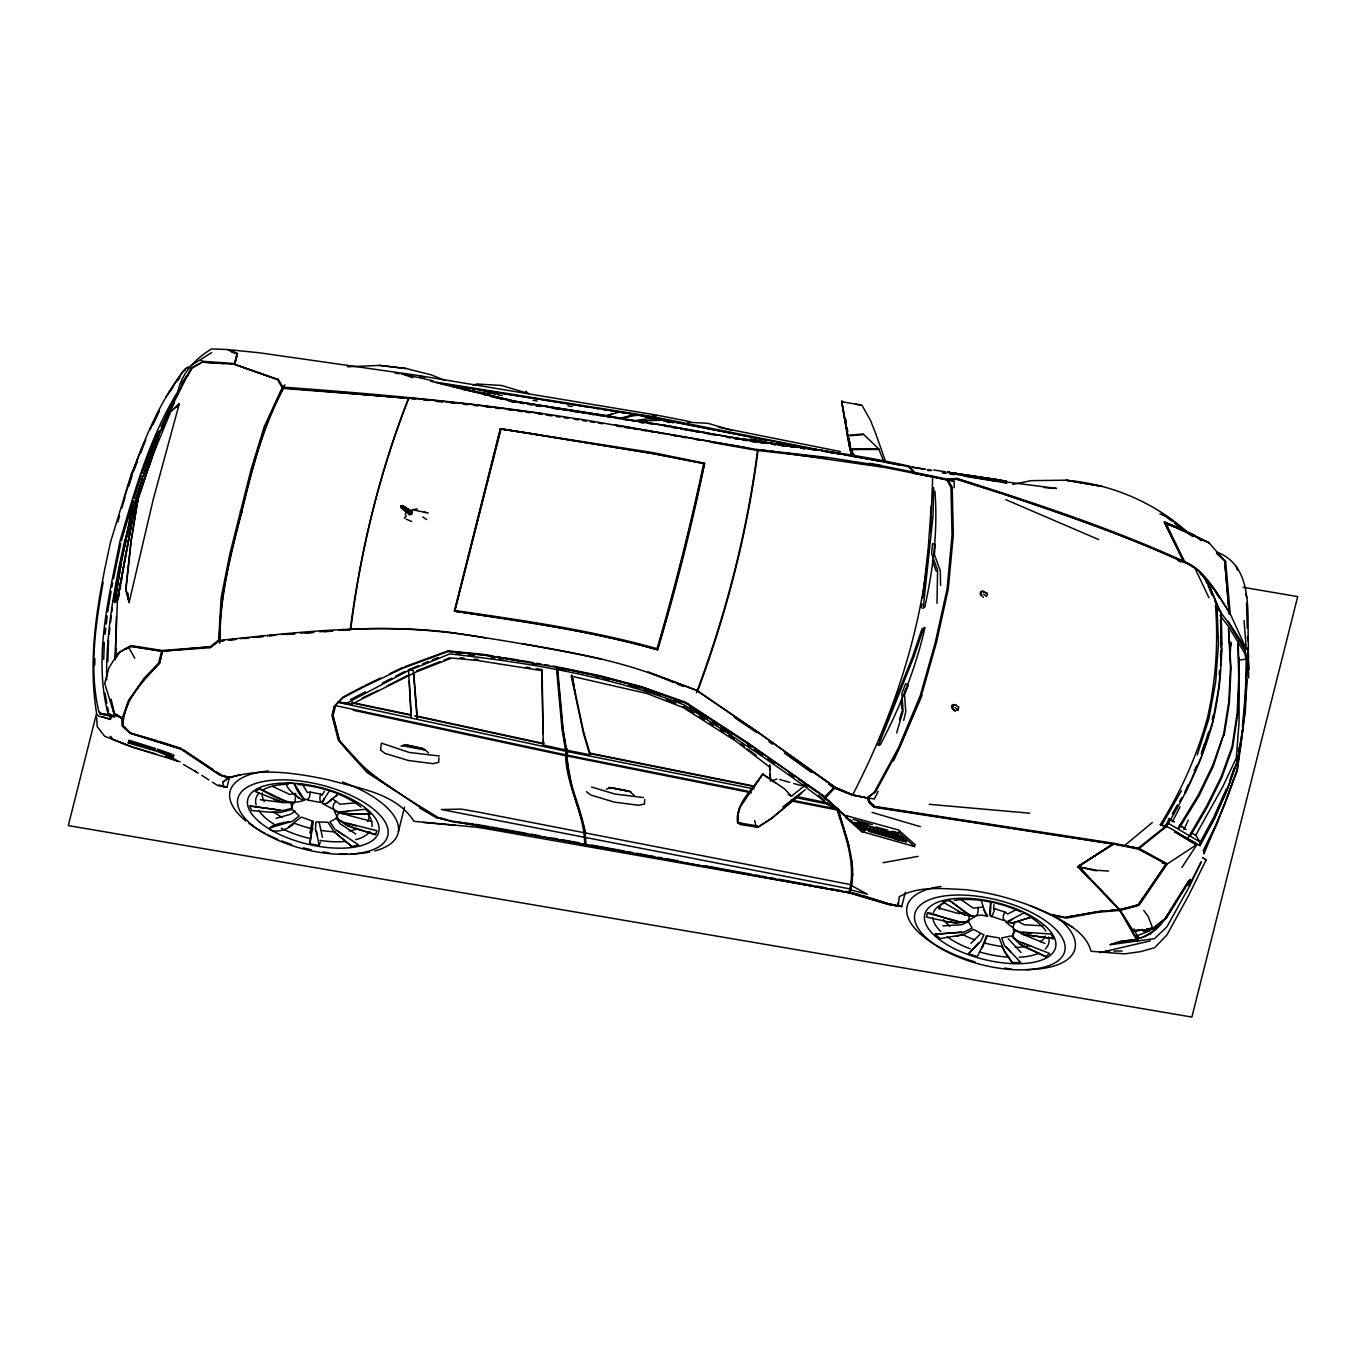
<?xml version="1.0" encoding="UTF-8"?>
<svg xmlns="http://www.w3.org/2000/svg" width="1366" height="1366" viewBox="0 0 1366 1366"><rect width="100%" height="100%" fill="white"/><g stroke="black" fill="none" stroke-linecap="round" stroke-linejoin="round"><path stroke-width="1.5" d="M905.368 892.1L901.731 906.512L891.4 904.702L853.016 893.33L494.851 830.255L477.776 827.335L413.966 821.308C395.781 792.809 358.865 788.541 328.865 779.901C296.524 773.139 261.487 767.402 229.334 777.937L220.199 774.949L181.371 748.927L130.794 733.2L122.803 725.534L122.872 718.328L128.353 702.38M1239.167 657.507L1239.064 722.221L1236.332 757.959L1222.86 786.594L1195.626 835.36C1214.203 861.041 1172.95 826.601 1164.191 825.867L1164.72 826.857M954.168 487.782L954.219 481.583L912.983 472.465M737.708 822.844L737.623 815.57L740.048 806.606M738.272 814.341L738.357 821.256M957.088 920.991L927.412 913.188C930.434 910.2 973.258 933.354 968.904 914.674M937.008 603.294L937.571 570.015L931.646 553.742L932.568 543.617L935.3 544.385L934.378 554.511L940.303 570.783L940.593 585.468M1245.536 691.913L1245.792 677.621M1227.863 621.462L1244.955 649.84L1247.056 658.873L1246.219 691.623L1243.094 726.131L1237.681 759.923L1227.146 789.497L1214.306 818.405L1199.297 845.281L1199.98 845.861L1214.476 818.661L1227.249 789.855L1237.75 760.367L1243.162 726.678M1246.287 692.272L1246.885 659.59M1220.76 646.152L1221.153 627.66M931.288 505.488L928.231 548.244L922.648 597.881M933.678 487.508L933.046 515.819L923.416 606.026L924.833 606.726C933.217 568.922 938.015 529.906 934.89 491.197M115.12 659.676L117.442 600.681L132.997 516.468L137.915 500.058M115.239 659.488L116.417 616.561M107.88 661.434L108.512 640.227M116.025 652.931L116.144 648.662M94.715 665.054L94.92 658.685M106.685 679.858C105.848 632.851 114.437 586.543 124.682 540.885L130.163 522.29M103.714 659.402L104.294 642.396M200.819 363.202L191.889 368.205L187.466 376.435L186.579 375.838L182.293 382.531L180.705 388.32M878.167 791.409L874.325 799.008L852.469 795.251L833.636 787.653L833.841 786.355L758.079 732.432L696.37 690.376L651.872 673.592M930.485 532.535L932.756 476.307M1245.075 702.824L1245.655 688.003M1146.825 929.119L1153.587 928.334L1165.983 918.362L1188.915 880.848L1188.693 884.246L1189.325 883.375L1190.247 879.465L1190.042 883.58L1187.891 884.468L1189.649 886.022L1166.871 926.899L1154.441 938.664L1110.199 944.691L1120.905 941.242L1137.4 939.364L1137.571 941.737L1137.639 938.749C1152.358 934.668 1163.525 923.314 1170.594 909.824M111.09 699.119L114.437 713.547L122.872 718.328L113.907 713.342L104.721 683.461L108.921 667.957L117.817 653.409L128.643 647.228L131.136 646.442L161.598 651.24L210.023 647.689L220.011 640.312C219.67 596.618 230.888 554.237 241.697 512.233C251.993 469.989 262.511 427.37 283.308 388.849L278.715 381.08M116.127 657.968L119.679 651.906L130.982 645.589L162.213 650.489L210.159 646.784L218.68 640.056L221.155 597.71L229.864 553.913L240.518 511.413L251.19 469.136L264.15 426.909L282.267 387.483L277.435 379.509L234.252 364.295L201.895 362.075L191.103 368.137L166.601 416.903M223.717 640.722L219.55 641.166C219.345 597.147 230.444 554.425 241.389 512.13C251.703 469.545 262.494 426.687 283.308 387.807L409.851 398.343M1219.172 675.077L1219.462 670.945M1220.453 656.5L1220.88 650.301M1220.265 669.477L1219.121 685.954L1212.564 722.324L1201.653 755.927M1220.538 665.362L1221.682 648.884M1012.957 918.737C1007.169 925.363 999.707 919.318 1005.052 912.129L994.875 908.749L993.628 909.346L993.919 904.702M320.447 842.207L318.841 845.52L309.911 843.778L313.343 821.393L301.271 817.073L288.704 826.771M833.841 786.355L833.994 787.738L825.081 797.966L846.988 817.056M1230.049 655.065L1231.022 642.327M380.516 750.088L381.421 743.104L409.117 752.427L439.323 756.03M1242.428 726.336L1245.741 689.967L1246.185 659.693L1244.716 653.153L1227.863 625.645L1220.077 615.451M933.695 469.972L945.596 471.816M1055.303 916.723C1027.352 902.619 996.873 893.432 965.779 889.659C943.616 888.839 919.438 885.339 899.238 896.745L898.265 905.299L901.731 906.512L888.566 904.429L849.959 892.903L852.726 874.001M901.987 711.157L899.426 719.762M1092.971 881.907L1078.269 866.556L1113.239 843.864L1137.912 848.371L1167.196 863.978L1197.094 844.359L1174.948 831.723L1196.274 843.3M1241.848 737.401L1239.747 751.863M1242.292 733.388L1243.18 725.363M1243.845 719.336L1244.511 713.308M279.757 810.072L249.841 805.974L282.813 810.567L292.102 808.296L291.948 805.155L294.1 802.986L282.728 802.405L255.271 791.529L259.847 788.711L284.982 800.903M849.959 892.903C857.916 864.951 846.1 836.931 838.348 810.209L792.297 801.176M109.212 634.148L109.912 628.07M110.629 621.991L111.329 615.929M111.79 611.866L112.268 607.819M130.794 733.2L157.278 740.731M990.248 915.032C993.099 875.965 985.484 937.042 994.875 908.749M105.08 634.183L105.797 628.104M106.275 624.04L107.214 615.946M107.692 611.883L111.124 591.29M929.512 540.782C922.101 629.897 893.432 716.091 852.469 795.251M324.425 791.29L321.949 795.354L320.89 794.158L310.304 792.109C308.904 809.543 296.456 792.041 294.612 784.067C273.541 776.554 298.932 801.535 304.703 799.947C288.909 806.657 274.242 796.754 259.694 788.916M1219.975 611.234L1206.656 580.43L1200.39 573.139M1030.92 905.931L1050.813 914.913L1064.336 917.491L1098.213 911.532L1119.727 909.739L1131.031 907.075L1138.612 904.429L1166.308 863.807L1138.339 904.907L1119.317 909.636L1110.985 910.302M921.384 607.819L921.896 603.84M585.058 840.278L585.724 844.581L848.867 892.63C856.619 864.866 845.588 836.795 837.29 810.397M983.469 944.026L977.39 956.542L968.511 953.741L978.876 942.506M757.686 449.329C746.997 532.535 725.79 614.324 696.387 692.852M758.13 449.738C747.526 532.245 726.61 613.385 697.548 691.298M408.997 397.865L408.502 398.138C379.441 472.499 360.402 550.413 350.242 629.572L350.738 629.316C360.778 550.139 379.714 472.175 408.997 397.865L473.643 404.626L542.046 413.642M138.034 500.041L133.117 516.399L117.305 600.323L114.915 602.543L120.908 564.824M824.893 796.72L825.081 797.966L835.377 787.516L852.435 794.858L867.068 798.137L875.504 792.007L899.818 747.287L921.572 695.14L936.53 642.259L948.311 588.866L953.314 534.755L952.222 487.235L948.192 480.064L885.151 467.531L783.555 452.914M1226.548 788.592L1213.64 817.483L1200.287 842.088L1167.828 823.049L1165.574 827.215L1139.193 848.44L1124.32 845.588M309.945 833.021L312.165 821.376M1224.141 735.386L1229.332 702.79L1230.988 669.084L1228.837 631.212M1237.716 755.637L1236.947 760.196M1238.381 751.437L1239.064 747.253M1237.75 764.397L1236.742 770.663L1227.351 797.3M1238.416 760.213L1239.082 756.047M295.124 801.774L295.637 793.441L289.712 794.431L272.534 786.44M118.774 596.976L119.423 593.083M120.071 589.173L120.72 585.28M121.403 581.199L122.069 577.118M122.752 573.037L123.435 568.956M1247.704 652.811L1248.49 648.047C1246.526 616.339 1255.115 566.668 1217.038 552.171M103.201 581.916C95.62 624.621 88.773 669.135 98.898 711.959L101.067 713.855L111.773 716.467L110.509 719.267L98.472 716.074L96.713 714.059C87.134 656.465 98.13 597.881 110.68 541.568L131.358 473.9L143.84 443.113M111.875 587.158L112.61 583.026M113.361 601.621L116.691 583.026M395.372 790.914L367.113 772.558L338.375 740.355L331.938 715.374L334.26 706.376L335.438 706.512L333.065 715.613L339.519 740.611L367.761 771.807L421.001 808.023L437.513 817.551L452.351 821.837L473.268 824.501L584.614 844.376C584.938 814.102 566.412 786.475 565.609 755.757L353.35 710.269M584.785 836.658L585.536 832.475L582.599 822.537M585.724 844.581C586.338 813.043 565.046 783.964 567.488 751.932M1212.291 719.626L1213.008 715.613M841.866 402.765L850.318 450.66L852.555 451.343M1245.707 693.791L1246.321 690.547M1246.526 681.497L1246.868 679.722L1245.399 710.644L1237.391 770.424L1216.85 824.074L1204.317 849.891M914.861 844.717L914.503 846.561L861.434 831.45L846.117 817.79L846.527 815.724L898.657 830.033L914.93 844.564M846.596 815.587L846.117 817.79M704.617 463.228C691.811 526.081 676.033 588.353 657.661 649.806C591.102 631.143 522.649 620.881 454.349 611.097L500.246 428.736L653.324 452.675L704.617 463.228C690.684 525.671 675.47 588.217 657.422 649.738C591.017 630.768 522.41 621.854 454.349 611.097L490.855 616.408M121.233 562.775L129.89 520.361L142.474 478.407M152.531 456.193L138.103 497.634L130.982 541.09L125.706 589.531L129.104 602.474L153.146 499.802L179.253 403.875L170.443 411.815M438.879 757.806L438.657 762.365L433.022 763.679L408.366 760.486L385.041 753.451L380.738 750.122M644.718 799.417L644.479 803.976L638.861 805.308L614.205 802.098L590.88 795.063L586.356 791.699M113.48 578.842L120.789 543.429M118.842 572.61L124.852 543.446M921.521 814.136L874.257 806.743L869.442 802.064L868.537 797.488L867.068 798.137M993.594 480.012L992.16 480.012M855.645 404.199L861.792 405.19L841.815 401.741L850.284 448.953L854.16 455.22M703.644 463.484L653.068 453.632L500.246 428.736L653.221 453.597L703.644 463.484C690.53 525.808 674.906 587.585 657.029 648.696L657.661 649.806M122.223 718.448L128.336 700.758L144.164 678.253L158.593 663.244L161.598 651.24M146.35 676.477L159.702 662.681L162.264 651.189L210.159 646.784M334.704 706.12L332.655 715.135L339.058 740.013C364.056 774.437 401.877 794.773 437.154 816.988L435.908 817.551L419.669 808.023M348.569 811.267C341.107 814.324 327.157 810.653 335.882 801.279L332.194 798.786M1137.4 939.364L1136.461 939.535L1119.317 909.636L1133.524 931.134L1152.989 928.846L1166.171 918.379L1190.247 879.465M927.412 913.188L926.49 917.03L946.98 921.606L956.559 923.092L968.528 921.691L972.097 928.112L963.815 932.158L935.027 934.224L961.118 932.158M536.684 434.337L500.554 429.112L454.724 611.2L500.912 429.453M164.364 753.093L173.277 756.696L172.987 757.823L156.953 751.317L128.302 742.967L128.985 740.218L155.451 748.5M649.123 417.672L649.362 416.732L440.928 383.726M172.987 757.823L173.721 754.852L173.448 755.961L128.711 741.345M398.377 831.809L404.524 807.152M126.253 540.116L118.637 570.339L120.874 567.044M96.32 714.281L68.3 825.593L1191.869 1017.072L1297.7 596.601L1243.094 587.295M128.302 742.967L128.592 741.84M229.59 776.878L227.012 787.158L223.631 787.123L222.76 782.172L229.3 777.339L240.365 774.659M401.143 506.137L400.836 507.401L408.4 513.718L409.902 514.726L411.883 513.787L412.361 511.84L402.441 505.522L401.143 506.137L407.341 510.662M345.974 702.653L351.882 704.088L352.377 702.073M405.224 514.76L406.129 511.174M590.317 752.734L589.805 754.749L565.473 749.934L543.292 745.068L543.805 743.053M565.883 748.414L565.831 754.869L747.526 791.068M566.429 748.739L566.497 754.698M566.975 748.636L566.958 755.108M770.441 781.147L769.775 764.772M903.677 720.411L905.778 711.771L904.531 694.799L908.253 684.964L905.624 683.649L901.884 693.484L903.08 711.003L896.659 732.91M958.044 709.91L958.795 706.939L954.031 704.566L952.068 705.402L951.59 707.349L954.851 710.866L958.044 709.91L955.022 707.588M980.976 595.422L980.617 591.99L982.581 591.136L987.345 593.527L986.593 596.498L983.571 594.159M738.733 812.548L739.655 808.962M311.602 829.999L309.911 843.778M412.361 511.84L402.441 505.522L401.16 506.154L400.836 507.401L409.902 514.726M897.206 833.704C899.135 836.743 908.219 841.319 906.221 842.054L868.81 831.331M320.89 794.158C318.107 799.178 321.847 807.887 324.118 798.7M177.614 393.989C180.363 374.147 195.065 358.899 211.508 348.928L226.91 349.491L236.591 353.384L237.291 354.426L234.474 364.295L230.273 364.005M234.474 364.295L277.742 379.475L234.474 364.295L236.762 353.828M234.884 363.663L237.599 353.452L227.951 349.576L259.625 352.821L417.518 375.394M322.154 801.944L329.582 790.692L338.512 793.902L326.833 803.481L322.837 803.806L333.099 809.167M903.472 838.041L861.314 827.096L858.633 824.142L900.553 835.855M968.853 920.36L974.863 916.654L965.352 915.152L942.66 901.867L949.233 900.433C954.697 902.158 979.712 930.092 978.056 907.536L982.632 907.195M1187.515 532.552L1195.028 535.762L1164.31 522L1182.717 529.342L1208.995 542.814L1224.67 560.794L1229.229 613.778L1226.019 576.503M121.335 540.902L133.287 500.537M125.399 540.953L128.985 528.83L125.382 540.97M117.766 522.017L119.559 515.955M121.95 507.879L124.938 497.787M135.558 504.122L137.351 498.061M140.322 492.067L159.856 432.185M143.447 482.13L159.515 432.646L157.005 437.154M1197.231 754.903L1208.944 718.533L1215.706 681.514L1218.455 643.83L1217.021 606.026L1215.484 605.565C1218.421 643.198 1215.842 681.071 1207.424 717.918L1207.322 718.345C1196.975 755.927 1180.805 791.58 1160.315 824.705L1164.754 826.72M124.46 497.412C139.059 452.214 155.553 406.334 185.298 368.7L188.337 367.164L187.108 367.574M128.711 486.125L131.853 476.41M133.885 498.505L141.415 475.197M1001.893 482.096L1006.008 482.727L1006.469 481.31L970.287 475.863M1201.277 753.793L1204.47 743.958M1201.585 753.588L1208.62 731.92M1006.008 482.727L1006.452 481.293L1004.505 480.815L947.543 472.158M143.123 476.512L150.755 453.905M148.894 466.899L157.858 440.364M922.033 628.736L912.437 657.08L879.055 740.696M981.727 948.465L986.508 935.761L999.229 937.947L1004.83 952.409L1012.223 962.569L1020.641 962.449L1006.4 947.201M1224.141 735.403L1223.697 734.549L1213.435 765.899L1199.109 795.763L1179.234 828.308M151.387 452.009C176.129 380.568 126.27 522.461 129.616 520.156L120.976 562.57L114.915 602.543M1226.156 800.169L1233.635 779.03M1229.998 779.747L1234.164 768.016M1031.45 933.012C1025.695 933.029 1007.271 932.278 1015.126 922.562M138.376 497.292L131.204 540.97L125.979 589.395L129.326 602.218M904.855 691.555L908.253 684.964M1225.473 802.098L1203.958 853.87L1203.497 850.147L1216.303 824.261L1226.566 799.212M142.047 473.251L154.7 440.296M133.868 470.587L137.607 460.905M140.596 453.153L145.821 439.579M152.326 456.329L170.716 411.678L179.253 403.875M879.209 743.48L914.161 656.056L923.758 627.711L924.97 627.455C915.801 668.315 899.921 707.468 880.472 744.47L878.748 745.495L877.484 744.521L879.209 743.48L880.472 744.47M987.14 936.222L982.478 947.219M921.93 695.567L893.484 761.016M222.76 782.172L229.3 777.339L223.204 775.461M109.297 719.523L110.544 716.467L107.726 712.659C93.52 655.68 109.041 596.771 120.106 540.56L120.208 540.151C135.49 488.277 150.448 434.815 179.595 388.815M159.702 432.493L166.72 416.715M161.325 430.7L167.335 417.142M1216.286 812.582L1218.831 806.811M1222.246 799.127L1223.953 795.285M1184.715 792.502L1188.181 784.716M1194.243 771.124L1196.838 765.284M1185.466 792.775L1201.021 757.891M740.116 807.152L762.757 773.941L784.511 788.831L791.307 796.207L803.857 786.372M1183.912 829.674L1188.283 820.112M155.604 438.384L159.224 430.7M161.017 426.858L174.575 398.052L178.263 392.981M150.072 429.727L159.156 410.603M153.112 424.211L159.498 410.773M791.085 799.998L838.28 809.304L827.711 803.276M168.24 415.281L174.507 402.321M1202.609 857.455L1206.076 860.034L1188.471 895.84L1166.854 935.027L1154.56 947.748L1140.473 951.658L1124.594 953.878L1090.99 951.282C1087.063 935.608 1072.071 926.319 1058.889 918.891M1172.335 821.786L1180.122 806.76M1030.698 946.297C1025.9 943.872 1008.637 939.723 1013.931 932.329L1013.35 929.426L1023.749 934.549L1053.34 938.613L1051.035 934.003L1022.673 932.175M1190.042 883.58L1201.38 861.622L1189.649 886.022L1187.174 884.246L1170.133 910.524M356.492 825.832C350.874 824.227 330.623 821.154 339.639 812.155M1200.253 843.488L1202.302 839.663M1204.095 836.299L1208.005 828.991M907.98 466.643L925.328 469.306L912.198 467.018M1174.367 526.952L1164.72 523.093L1182.495 529.564L1192.808 536.514M947.099 480.217L956.678 479.329L1002.166 493.724M1220.197 611.183L1217.021 606.026M1160.315 824.705L1161.903 825.03L1181.505 790.59M1164.891 826.72L1166.444 824.005M1167.23 822.639L1169.262 819.105M1172.301 813.795L1177.355 804.967M1166.649 824.04L1165.078 826.771L1137.912 848.371L1113.905 843.283L874.53 806.401L869.681 801.808L868.537 797.488M1167.435 822.656L1169.467 819.105M1179.626 801.364L1181.658 797.812M1161.903 825.03L1166.086 826.942C1186.183 794.244 1202.712 759.376 1212.837 722.255L1212.94 721.829C1221.238 685.339 1223.509 647.808 1220.572 610.551M1166.086 826.942L1168.442 822.844M1188.147 837.785L1206.622 806.06L1221.102 776.981L1232.012 746.929L1237.152 713.24L1238.706 678.56L1237.938 642.174M1190.247 836.18L1207.288 807.033L1221.699 777.852L1232.542 747.834L1237.647 714.469L1239.201 680.251L1238.279 645.076M1196.445 845.247L1174.811 832.031M1178.073 828.155L1198.409 794.824L1212.82 765.062L1223.612 734.464L1228.837 701.441L1230.51 667.24L1228.444 628.087M191.889 368.205L183.112 382.548L186.305 377.511M177.068 407.188L179.066 403.926M406.402 515.631L404.319 518.363M1172.13 907.587L1165.625 918.157L1154.355 927.155M1174.299 904.07L1188.403 881.19M565.831 754.869L335.063 705.505L338.358 701.851L345.871 703.627L406.505 671.594L449.807 653.904C529.154 662.749 609.048 675.897 683.854 704.754C730.742 734.823 777.322 765.472 821.734 799.144C825.969 804.403 832.594 806.128 838.28 809.304M1172.882 906.273L1186.627 885.014M1167.862 914.025C1160.998 925.755 1150.753 936.854 1136.683 938.801L1124.952 917.764M1012.599 934.89L1015.706 930.229M165.764 397.386L182.976 371.33L185.588 369.998M1181.846 867.564L1197.094 844.359M914.691 472.431L908.663 465.926L914.691 472.431L947.611 479.227L956.9 478.322C1033.516 502.722 1110.165 527.788 1183.451 561.119L1194.226 567.88M1144.076 896.472L1137.998 905.009M219.584 641.217L224.126 640.398M1190.247 534.021L1208.995 542.814L1165.71 522.819L1184.681 561.682C1206.451 571.005 1216.986 594.244 1229.554 612.668M283.223 388.422L408.502 398.138M761.477 776.008L748.585 794.141M169.384 392.384L172.867 387.432M177.546 380.841L179.868 377.545M129.036 700.382L144.916 677.963M218.799 640.791L219.294 640.398C295.654 632.509 372.781 623.169 449.465 632.253C500.434 639.851 551.318 648.235 601.672 659.215M1246.799 658.873L1239.747 660.102M282.557 387.5L285.016 384.751M861.314 827.096L901.458 837.478M614.615 424.706L757.14 449.534L827.557 457.439L885.714 466.523L913.683 472.226L912.932 473.199L913 471.219L907.844 465.857C841.046 450.763 772.661 445.162 705.402 432.663M1119.164 909.824L1077.894 866.471L1113.239 843.864L1138.305 849.089L1166.257 864.132M980.259 933.951L970.902 943.377M948.414 480.132L956.968 478.954C1033.942 503.559 1110.934 528.949 1184.578 562.468C1205.751 569.4 1211.744 592.127 1219.548 610.38M1004.147 494.355C1064.917 514.88 1125.789 535.438 1184.1 562.365L1184.681 561.682M968.511 953.741L980.703 941.43L983.93 934.907L973.599 929.426L963.611 934.532L940.201 938.596L935.027 934.224M1149.899 934.464L1150.753 933.507M338.358 701.851L343.139 696.95L362.417 686.842M1227.914 621.103L1246.27 648.987L1244.033 620.437M295.073 810.977L290.736 814.221L276.103 818.285M1136.102 936.103L1149.011 931.134L1151.658 928.504M334.26 706.376L342.917 697.838L363.954 686.825L402.492 668.35L448.168 651.462L484.691 655.151L520.805 661.042M828.547 784.186L833.636 787.653L834.455 787.021L852.469 794.773L868.366 798.29M1149.011 931.134L1151.623 928.624M338.256 793.953L326.594 803.55M1008.381 921.008L1023.954 912.966L1031.603 917.03L1012.035 923.109L1005.564 921.879L1013.162 927.907M922.801 608.502L924.833 606.726M690.325 421.701L657.575 415.281L651.531 417.108L655.082 416.323M1125.106 845.161L1152.341 822.52M949.233 900.433L970.048 915.203M797.812 796.549L771.551 818.61L757.908 827.352L739.911 824.466L737.52 822.434C735.318 802.679 753.383 789.053 762.757 773.941M210.023 647.689L219.004 640.517L219.909 643.403M805.206 789.77L782.803 806.913M801.722 793.117L771.124 818.593L757.498 827.318L756.764 825.696L757.908 827.352M867.273 797.761L874.257 792.28L898.555 747.561L920.308 695.414L935.266 642.532L947.065 589.156L952.051 535.028L950.958 487.508L947.167 480.422M648.03 671.901L696.558 690.172L758.352 732.398L834.455 787.021L824.449 797.215L798.973 779.457M851.069 450.319L851.36 454.263L851.001 453.392M1011.062 952.392L1004.42 945.477L1001.688 937.947L1011.233 935.881L1019.873 944.128L1027.71 948.465L1045.673 956.61L1049.737 953.536L1021.888 942.506M850.028 888.942L585.177 837.426M851.001 884.69L479.483 812.326L461.315 809.116L441.406 809.543L584.067 837.204M293.98 823.681C277.178 839.014 251.788 826.584 290.275 821.564M412.173 509.928L408.895 511.789M190.13 366.088L211.679 352.565M848.867 892.63L849.584 892.135L845.417 891.366M1246.27 648.987L1230.203 613.693L1229.144 613.641L1230.203 613.693L1225.661 561.221L1216.457 552.906M968.699 921.333L961.869 924.731L942.882 925.875M1113.58 844.188L1078.269 866.556M1077.467 867L1113.239 843.864L923.587 814.46M125.74 649.294L131.102 646.238L162.486 651.275L159.583 663.398C143.089 680.797 123.008 700.69 122.991 726.217M1016.97 909.261L1007.647 913.991L1005.052 912.129M350.601 699.529L365.405 691.845M382.275 683.102L391.701 678.219M395.474 676.272L404.917 671.389M387.244 685.834L407.478 675.504M817.739 449.995L638.229 415.196M351.882 704.088L416.391 671.884L451.719 658.036L478.032 660.563L541.858 670.655L543.292 745.068M362.092 698.146L378.109 690.445M1146.842 929.495L1143.103 931.288L1150.923 929.785L1149.165 929.085M364.176 685.937L380.687 678.014M389.873 673.626L402.714 667.462M294.612 784.067L303.508 798.325M1200.116 572.9L1206.041 579.662M825.166 796.907L747.731 743.463L685.476 702.892L641.576 687.269L599.281 676.17L556.884 667.257M408.758 669.613L418.559 665.584M422.47 663.978L428.343 661.554M432.271 659.949L438.145 657.524M416.664 670.808L440.211 661.554M444.138 660.017L450.029 657.712M407.631 745.238L422.726 748.483L424.177 749.797M606.453 789.189L610.602 787.55L629.726 791.46L634.268 795.405M613.061 788.062L628.258 790.931M1050.813 914.913L1063.209 916.842M121.079 718.396L122.855 718.55L115.256 715.511L101.494 713.684L99.428 712.062M400.972 746.143L405.121 744.59L424.126 748.944L428.548 753.008M1120.598 910.268L1139.039 905.351L1167.196 863.978L1139.193 848.44M607.511 415.998L612.651 414.103M404.695 666.745L448.185 650.848L484.725 654.553M202.612 362.195L223.939 363.561M1031.364 917.047L1012.274 923.057M473.148 385.246L476.751 384L501.493 385.468L525.176 392.537M187.347 368.325L188.525 367.915M771.705 780.754L776.913 779.013M269.683 827.898L292.683 821.171L299.188 815.878L292.222 809.492L280.576 812.428L271.475 812.326L251.634 810.533L249.858 806.23M1110.199 944.691L1120.018 941.737L1136.461 939.535M947.611 479.227L956.678 479.329M964.977 913.051L958.761 913.598L938.459 907.963M1150.411 940.85L1099.715 952.648M963.781 934.481L956.405 936.325M621.188 418.03L630.409 415.623L641.013 414.837L647.45 417.296M622.298 418.218L631.536 415.81L642.14 415.042L648.577 417.501M623.528 418.116L630.904 416.186M99.855 714.162L109.861 714.93L111.773 716.467M479.654 393.374L486.552 391.786L498.163 393.767M1012.855 484.384L1031.074 480.661L1065.924 480.183L1102.106 486.398L1066.146 480.251C1112.112 484.11 1155.277 502.808 1189.359 533.884M484.623 394.125L492.119 392.64M484.401 395.013L488.157 394.262M333.782 831.416L351.694 846.459L358.677 844.991L337.368 830.733M1065.992 917.235L1102.669 910.985M883.068 862.697L918.157 856.362M1137.332 935.915L1138.954 937.639L1138.032 937.81L1134.053 928.982L1134.617 930.536L1143.052 929.563L1133.524 931.134M417.381 508.955L412.566 509.723L426.175 512.609M833.994 787.738L835.377 787.516M310.304 792.109L307.384 792.519L302.228 783.999M643.745 421.343L647.638 420.796L643.454 421.377M635.583 420.523L648.15 418.781L662.476 419.072L673.387 422.692L663.722 420.779M639.493 421.035L662.203 420.165L669.477 422.572M842.976 402.526L841.61 401.297L847.415 435.993L863.773 434.576L878.731 448.851L884.178 462.511M447.826 651.36L484.503 655.031L556.986 667.376L599.281 676.17L641.73 687.218L685.8 702.927L748.158 743.599M357.38 802.645L340.049 804.232L335.882 801.279M850.745 451.617L852.538 451.07M978.056 907.536L973.19 908.117L960.964 899.545M1147.252 929.068L1153.587 928.334M565.678 670.279L556.474 668.401L561.989 728.795L565.473 749.934M228.242 639.954L236.472 639.083M240.587 638.639L248.817 637.768M252.932 637.324L263.228 636.249M267.343 635.805L275.573 634.934M229.966 640.056L236.233 639.408M244.565 638.52L248.749 638.076M257.081 637.188L263.331 636.522M269.597 635.856L275.847 635.207M1133.046 930.707L1134.617 930.536M347.425 366.771L379.85 365.422M847.757 435.31L863.466 433.961M1119.113 910.473L1098.964 912.129L1066.402 918.106L1051.718 914.554M424.023 512.165L428.326 512.984M339.383 811.95L365.49 809.27L370.357 813.914L343.464 814.221L334.141 810.772L337.129 816.834M281.874 634.473L294.646 633.568M300.793 633.107L313.719 632.185M319.712 631.758L332.792 630.819M338.631 630.392L351.25 629.487M286.365 634.456L294.783 633.841M305.301 633.09L313.719 632.492M324.237 631.741L332.655 631.143M343.173 630.375L349.491 629.931M928.06 470.587L931.612 470.348M976.639 915.783C986.03 912.864 991.87 921.828 983.879 910.183M833.789 787.653L852.469 794.773M370.203 813.931L343.6 814.17M350.738 629.316C395.833 627.148 441.133 630.067 485.579 637.939M1105.538 951.146L1109.704 951.112M1113.871 951.06L1122.186 950.992M850.745 449.602L879.106 449.448M850.284 448.953L878.731 448.851M280.662 812.377L271.561 812.309M283.957 802.645L260.36 799.673M401.16 506.154L403.414 506.171L401.809 508.05L401.16 506.154L411.883 513.787M117.305 600.323L114.864 602.269M1042.856 925.824L1024.193 924.748L1018.387 921.657M687.644 422.162L708.254 423.392L731.937 430.461M1044.222 487.611L1056.481 488.43L1007.562 482.147M234.03 363.493L202.919 361.307L200.922 360.061M643.318 797.522L614.956 794.056L591.632 787.021M1108.594 871.098L1096.744 870.262L1079.123 866.812L1119.727 909.739M947.219 472.312L970.748 476.034M929.187 804.318L1029.708 813.197M423.545 822.503L455.202 825.252M336.753 391.888L409.373 398.565M460.086 657.729L464.133 658.122M474.258 659.095L478.305 659.488M1247.739 647.962L1248.626 669.699L1248.148 649.345L1248.558 657.2M456.09 653.341L460.222 653.768M468.47 654.621L474.668 655.253M411.439 398.787L415.554 399.214M423.801 400.084L427.917 400.511M436.164 401.382L442.43 402.048M450.814 402.936L454.998 403.38M463.364 404.268L467.548 404.712M726.422 437.274L730.588 437.718L726.422 437M734.771 438.179L757.72 440.655L786.406 446.119M827.062 458.344L756.781 450.387L710.132 442.123M1053.237 938.63L1023.834 934.498M406.129 368.53L379.611 365.388L406.214 368.547L431.041 374.796L444.787 380.363M395.201 373.208L399.248 373.703M760.213 449.995L766.446 450.746M772.661 451.497L778.893 452.248M783.042 452.761L791.341 453.751M795.49 454.263L801.722 455.015M805.872 455.527L824.705 457.815M869.032 463.245L881.309 465.362M454.793 821.649L473.609 823.988M760.777 450.063L766.992 450.848M771.124 451.361L779.423 452.402M473.831 405.378L477.844 405.873M485.869 406.897L489.865 407.392M495.892 408.161L499.905 408.673M424.98 750.036L402.816 745.819M630.819 791.648L608.655 787.448M751.42 440.911L767.914 443.13M772.029 443.694L819.446 450.08M751.454 441.389L755.586 441.952M759.701 442.499L765.899 443.335M772.097 444.172L776.23 444.735M780.362 445.282L786.56 446.119M790.692 446.682L794.824 447.245M801.022 448.082L805.137 448.629M811.336 449.465L815.468 450.029M750.361 440.569L819.754 450.114M507.93 409.715L511.943 410.261M517.97 411.098L521.983 411.644M525.995 412.208L530.008 412.754M538.033 413.864L542.063 414.427M750.054 441.116L756.405 442.003M760.623 442.584L764.84 443.182M771.192 444.052L775.41 444.65M779.627 445.231L785.979 446.119M790.197 446.699L794.414 447.28M800.766 448.168L804.984 448.748M913.683 472.226L912.932 473.199L932.466 476.922M452.129 386.407L516.297 401.467L542.2 405.668L606.077 415.554L620.796 411.729L624.638 413.42M455.322 610.568C523.041 620.437 591.051 630.05 657.029 648.696M995.643 480.661L999.331 481.191M307.606 800.032L320.293 802.491M1112.248 843.983L874.086 807.306L868.844 802.149L867.393 797.932M547.168 407L662.442 425.236L749.336 440.552M552.974 408.332L559.018 409.237M563.048 409.851L567.078 410.449M571.108 411.064L577.152 411.969M955.227 473.387L959.308 474.002M964.157 474.583L997.914 479.773L986.593 478.271M578.313 419.072C480.559 403.124 381.78 394.296 283.035 387.159L277.725 378.689M546.076 415.025L552.12 415.93M556.15 416.528L560.18 417.125M564.192 417.74L568.222 418.337M574.266 419.242L578.296 419.84M946.98 921.606L956.593 923.04M441.85 383.846L445.64 384.409M958.727 474.07L1006.452 481.293M981.044 478.322L985.074 478.937M526.183 667.154L530.162 667.752M536.155 668.674L542.131 669.579L542.951 733.679M435.942 382.139L651.036 416.357L656.431 415.076L418.645 375.565L424.536 377.545M447.997 384.922L460.274 386.817M464.355 387.449L468.453 388.064M472.551 388.695L530.008 397.728M463.091 389.481L475.419 391.376M479.534 392.008L483.649 392.64M469.084 390.881L473.199 391.513M972.848 476.358L993.68 479.586M972.746 476.785L976.912 477.434M981.078 478.083L985.262 478.715M962.791 475.453L966.735 476.068M997.778 481.464L966.206 476.546M956.354 704.924L954.031 704.566L951.59 707.349L954.851 710.866M964.652 474.839L948.141 472.26L957.395 474.19M942.181 472.807L946.143 473.421M950.121 474.036L954.083 474.668M498.044 394.876L502.159 395.525M533.03 400.392L537.145 401.023M568 405.89L572.115 406.539M1162.176 863.107L1166.188 863.961M534.123 398.377L538.238 399.026M542.336 399.675L589.975 407.324M954.629 473.917L958.642 474.548M964.652 475.505L968.648 476.136M619.635 417.945L510.935 400.648M589.258 413.847L593.288 414.496M597.318 415.144L601.364 415.793M607.426 416.784L611.456 417.433M615.503 418.081L619.532 418.73M578.279 418.833L747.748 448.014M582.326 420.506L586.356 421.155M590.385 421.804L594.432 422.453M598.462 423.101L602.491 423.75M737.503 822.673L755.961 825.662L754.681 820.556M594.159 408.007L598.359 408.69M602.56 409.373L606.76 410.056M610.961 410.739L623.545 412.805M629.828 413.83L634.029 414.513M623.613 419.396L627.694 420.062M631.758 420.728L635.839 421.394M639.92 422.043L644.001 422.709M648.065 423.375L652.145 424.041M535.95 405.787L539.929 406.436M616.698 426.055L620.898 426.738M625.099 427.421L629.299 428.104M633.5 428.787L637.7 429.47M641.9 430.153L646.101 430.836M650.301 431.519L654.502 432.202M486.723 654.877L492.75 655.868M496.763 656.517L500.793 657.183M504.805 657.831L518.858 660.12M490.975 657.302L494.97 657.951M498.966 658.6L502.961 659.249M430.734 381.251L511.208 401.023M581.933 412.72L585.912 413.386M589.89 414.035L593.869 414.683M639.254 422.265L643.215 422.914M511.635 401.109L665.259 425.389L699.87 432.202M511.311 401.536L515.494 402.236M519.678 402.919L523.878 403.619M528.061 404.302L532.262 405.002M536.445 405.702L540.629 406.385M990.282 901.97L981.164 900.262L985.706 914.247M475.556 824.313L489.148 826.635M888.634 903.66L892.493 904.309M734.071 438.384L738.067 439.067M742.062 439.75L746.058 440.433M861.434 831.45L864.832 832.355M821.512 450.37L908.322 466.557M821.666 450.865L831.996 452.658M836.146 453.375L840.278 454.093M844.41 454.81L848.542 455.527M852.674 456.261L871.286 459.488M875.418 460.205L879.55 460.923M957.156 474.429L1006.862 483.086M711.84 434.439L716.006 435.173M734.771 438.469L738.938 439.186M743.104 439.92L747.27 440.655M521.71 643.591C573.157 652.606 625.457 661.366 673.575 682.505M520.873 660.461L532.945 662.561M536.975 663.261L541.004 663.978M545.017 664.679L549.047 665.379M553.076 666.079L557.089 666.779M532.672 664.235L536.582 664.918M662.476 424.911L705.812 432.578M664.405 426.055L668.52 426.79M672.635 427.524L676.751 428.241M680.866 428.975L691.162 430.785M695.277 431.519L699.392 432.254M891.4 904.702L901.731 906.512M553.025 838.126L557.072 838.861M561.102 839.578L579.286 842.822M658.702 432.885L662.817 433.62M673.114 435.481L677.246 436.215M681.361 436.949L685.476 437.701M695.772 439.545L699.904 440.279M347.152 823.186L376.982 830.716L375.513 834.66L355.433 828.684L346.418 825.235L336.634 818.132L329.974 821.871L334.841 829.213L344.198 835.582M821.82 450.49L856.806 456.825M860.922 457.576L877.399 460.564M491.077 826.959L526.405 833.345M530.571 834.097L538.887 835.599M591.58 845.042L624.399 851.035M628.36 851.752L632.321 852.486M636.283 853.204L648.184 855.372M650.182 855.731L654.212 856.465M658.224 857.199L662.237 857.933M666.266 858.668L678.475 860.887M705.59 865.839L751.488 874.223M755.671 874.974L759.837 875.743M761.921 876.118L766.104 876.887M770.27 877.655L774.454 878.406M778.62 879.175L812.019 885.27M816.185 886.039L826.635 887.934M830.801 888.703L841.234 890.598M491.897 393.528L495.926 394.279M218.68 640.056L220.011 640.312M927.343 469.699L931.39 470.467M1108.219 842.873L1111.787 843.573M513.428 401.126L447.536 384.7M718.84 427.285L840.397 451.565M652.163 416.562L840.927 454.212M656.124 418.269L650.472 416.937M666.591 420.335L766.633 440.176M703.934 433.005L712.079 434.61M589.736 753.127L754.783 786.235M821.854 450.814L832.167 452.846M751.215 439.169L765.643 442.038M750.549 439.476L765.541 442.482M776.93 442.243L793.407 445.555M797.522 446.375L816.048 450.097M750.395 439.34L756.627 440.586M1096.761 870.893L1078.218 866.983M883.614 461.759L899.87 465.072M751.402 792.809L566.275 755.808L572.234 789.36L582.036 820.676M559.121 667.206L599.435 675.589L641.798 686.722L685.749 702.363L748.124 743.036L804.54 782.701M595.217 676.409L599.111 677.229M754.271 786.594L590.078 753.656L583.675 732.142L571.517 675.06M796.293 796.429L827.352 802.849M754.066 788.933L565.183 751.129L338.034 702.363M795.268 797.471L826.157 803.857L836.726 809.338M352.121 702.517L411.081 714.811M352.155 702.995L410.978 715.255M415.213 715.682L543.395 743.463M415.093 716.125L543.566 743.975L543.327 739.86M433.364 380.875L401.502 373.755L412.874 377.733M338.461 701.919L345.871 703.627M508.015 400.665L514.026 402.082M371.654 821.41L346.503 814.802M490.496 396.396L502.773 399.435M851.462 892.596L860.802 894.952M109.092 715.63L114.795 717.099M603.106 678.27L609.099 679.841M629.077 685.083L641.064 688.225M850.369 889.761L867.376 894.218L851.325 885.51M1164.225 825.491L1166.223 826.02M860.631 826.874L903.336 838.536L902.414 837.426M875.777 827.847L859.743 823.476L867.734 830.391M218.867 784.938L227.012 787.158L217.826 785.587L212.481 782.206M852.999 819.327L872.259 824.671M875.299 827.642L897.701 834.097M435.908 817.551C485.169 828.581 535.711 834.541 585.297 844.7L849.481 892.886L888.566 904.429L898.111 905.948L897.786 903.114M892.63 831.399L898.469 833.038M862.168 823.083L868.093 824.74M876.016 826.959L887.644 830.204M891.52 831.279L897.906 833.226M991.34 916.313L1003.532 920.36M441.047 818.097L446.87 819.737M779.559 779.44L789.685 782.342M793.731 783.486L801.825 785.809M894.696 838.929L900.74 840.671M865.19 830.494L861.844 829.367M906.461 841.183L869.066 830.374L860.187 822.537M906.512 841.558L867.461 830.272M130.641 742.438L136.771 744.231M872.089 812.394L920.377 826.686M1159.854 513.872L1166.444 516.058M1162.893 515.272L1167.418 516.775L1186.883 531.955M156.492 754.22L131.956 746.878L112.866 739.382L110.236 736.342L112.866 739.467L131.87 746.946L180.158 761.869M375.496 834.643L346.418 825.166M228.959 778.125L219.824 775.137L181.012 749.217L130.402 733.474L122.137 726.097L121.796 718.96M912.59 845.964L914.503 846.561L898.299 831.894M101.647 716.501L108.734 718.721M862.68 895.43L888.002 903.507M159.31 741.345L181.456 748.483M282.677 802.32L273.798 799.4M157.483 749.131L171.928 754.22M643.027 688.925L660.649 695.192M674.36 700.075L680.251 702.175M1044.99 943.394L1021.819 933.951M166.174 756.081L175.873 759.769M641.491 415.401L646.323 417.245M666.198 699.751L675.692 703.422M126.116 744.538L104.67 736.274L97.208 726.627L96.679 717.372M987.345 593.527L982.581 591.136L980.686 592.349L980.139 593.92L983.4 597.437M231.281 351.813L235.157 353.35M1150.138 928.129L1151.606 928.709M677.502 684.11L683.393 686.5M166.276 756.457L178.041 761.323M981.727 592.451L980.617 591.99L981.608 595.013M953.178 705.863L952.068 705.402L953.058 708.442M1005.871 499.7L1098.588 539.536M1178.124 528.54L1183.759 530.947M406.163 519.148L411.695 521.505M221.172 774.829L216.801 772.097M1164.839 522.888L1170.525 525.466M1045.673 956.61L1019.804 944.026M1165.864 522.615L1180.856 529.632M826.447 803.481L827.403 803.925M1177.492 560.265L1180.805 561.921M788.233 794.414L791.819 796.224M957.822 911.344L965.096 915.015M1165.949 516.707L1171.567 520.89M740.065 822.656L741.584 823.459M1052.059 915.527L1073.232 927.565M1168.391 818.49L1174.333 821.888L1172.95 821.103M183.471 764.482L196.175 771.841M1195.626 835.36L1191.186 832.577M1186.132 829.367L1179.404 825.098L1184.595 828.394M194.672 770.885L198.241 773.139M201.809 775.41L208.93 779.935M683.29 706.359L693.843 713.086M699.119 716.45L704.395 719.814M709.671 723.177L713.189 725.431M720.224 729.922L723.741 732.159M729.017 735.523L734.293 738.886M738.425 719.865L758.079 732.432M355.809 834.063L340.271 823.852L336.087 817.585M734.174 717.252L756.952 732.739M689.454 707.007L707.076 718.465M712.369 721.914L717.662 725.346M721.18 727.634L731.766 734.515M426.67 519.575L422.794 516.98M874.257 806.743L869.339 801.91L868.161 797.966M183.215 749.661L213.267 769.724M762.45 774.18L775.615 782.991M1012.223 962.569L1002.063 947.201M240.57 511.208L241.748 512.011M240.45 511.635L241.645 512.455M811.609 772.575L784.34 753.042M809.184 769.348L834.455 786.97M747.543 744.863L750.907 747.202M754.271 749.558L762.672 755.415M767.726 758.933L774.437 763.611M789.155 773.873L793.936 777.203M1202.746 857.694L1206.076 860.034M807.938 785.074L818.097 792.212M821.478 794.585L837.204 808.723M768.938 741.618L772.353 744.146M803.771 784.374L807.084 786.85M818.712 795.49L824.688 800.408M741.072 743.872L744.419 746.434M747.765 748.995L756.149 755.415M769.28 766.787L735.779 741.089L683.017 707.451L646.921 693.501L571.244 676.136L583.402 733.235L589.805 754.749M1174.811 523.417L1186.149 532.279M351.694 846.459L334.055 831.706L327.942 822.264L316.024 821.922L315.375 829.111L317.424 835.958M525.637 391.257L528.71 393.681M1198.067 538.221L1201.107 540.68M839.441 810.499L825.047 797.727L838.195 810.533L862.066 830.169L849.994 819.685M1216.543 553.264L1224.67 560.794M108.887 713.342L111.09 715.221M841.968 400.989L843.351 402.202M859.231 827.045L854.331 822.691M857.728 821.649L864.678 827.813M122.803 725.534L125.484 727.924M294.595 794.022L299.034 798.188M1021.051 952.512L1008.21 938.715M1104.787 894.252L1077.996 866.761M155.895 439.254L159.515 432.544L132.741 516.041L117.186 600.733M1105.999 895.191L1115.322 905.299M1206.656 580.43L1215.586 590.863L1230.117 613.744M1209.456 584.511L1213.401 589.139M1215.484 605.565L1219.223 610.312M282.267 387.483L283.308 388.849M1220.162 611.848L1227.983 622.059L1244.955 649.84M1143.701 910.319L1148.106 916.364L1152.989 928.846M1119.317 909.636L1123.945 916.159M851.65 454.041L848.73 438.708M1214.716 590.675L1219.189 597.779M1228.837 640.808L1231.381 644.94M850.267 449.636L853.648 455.202M862.27 405.77L870.501 420.421L876.101 434.627M128.643 647.228L134.739 658.258M1164.583 522.785L1184.1 562.365M316.366 830.921L319.132 845.434M1183.451 561.119L1164.31 522M1194.874 568.017L1208.927 597.727M1205.495 579.901L1206.998 583.299M1208.073 585.724L1212.342 595.456M1214.903 601.296L1219.104 610.824M1245.45 594.073L1246.902 597.625M885.595 461.588L876.34 435.327M932.466 560.863L936.205 571.244M838.195 810.533L848.952 845.998M1236.247 566.207L1237.272 570.083M1203.497 850.147L1203.907 853.289L1203.719 851.086M847.415 435.993L849.857 448.851M322.444 837.375L319.32 822.776M112.132 705.146L113.907 713.342M104.892 692.972L106.889 703.166M107.692 707.229L108.495 711.31M571.961 675.897L573.874 685.8M574.642 689.745L575.41 693.706L574.727 689.847M572.115 676.085L573.976 685.92M127.465 592.724L129.104 602.474L127.448 592.571M566.6 750.173L563.099 729.034L557.584 668.606M566.139 749.746L562.655 728.641L557.123 668.315M849.584 441.03L850.472 446.614M845.691 419.499L846.322 423.545M847.603 431.605L846.971 427.575L847.552 431.28M848.559 437.632L850.745 451.292M845.793 420.147L846.374 423.853M291.163 802.388L291.624 807.989M770.117 773.976L770.714 780.054M417.313 717.782L413.642 671.799M417.091 718.653L413.266 670.569L408.502 669.596L411.081 717.338M1224.721 561.699L1225.661 572.354M901.201 700.536L901.816 709.022M851.889 861.143L852.486 870.33M411.303 716.467L409.305 681.293M769.553 765.694L769.792 769.861M1220.555 619.857L1221.528 644.735M1220.538 635.736L1221.016 648.235M1246.492 603.157L1247.243 628.121M1247.5 636.454L1247.619 640.603M1248.148 649.345L1248.661 677.912M1056.584 916.91A86.57 37.326 14.3 0 1 1026.037 969.604M1010.942 968.87A86.57 37.326 14.3 0 1 1004.334 968.118M975.017 961.886A86.57 37.326 14.3 0 1 908.714 919.096A86.57 37.326 14.3 0 1 941.054 886.483M342.507 782.035A86.57 37.189 14 0 1 374.847 850.916M369.554 852.111A86.57 37.189 14 0 1 351.13 853.921M347.357 853.938A86.57 37.189 14 0 1 339.434 853.682M329.138 852.76A86.57 37.189 14 0 1 322.939 851.906M311.209 849.737A86.57 37.189 14 0 1 303.303 847.859M291.692 844.478A86.57 37.189 14 0 1 281.738 840.944M277.861 839.39A86.57 37.189 14 0 1 266.916 834.37M264.919 833.345A86.57 37.189 14 0 1 248.766 823.271M245.795 820.949A86.57 37.189 14 0 1 268.556 770.987M1038.963 953.109A59.677 25.715 14.3 0 1 1019.156 957.242M1008.825 957.173A59.677 25.715 14.3 0 1 979.883 952.034M970.116 948.789A59.677 25.715 14.3 0 1 947.167 936.837M940.781 931.527A59.677 25.715 14.3 0 1 932.807 917.884M933.439 912.539A59.677 25.715 14.3 0 1 944.879 902.858M954.288 900.416A59.677 25.715 14.3 0 1 981.778 900.484M991.887 902.226A59.677 25.715 14.3 0 1 1020.846 911.907M1029.913 916.808A59.677 25.715 14.3 0 1 1045.929 931.066M1048.678 937.008A59.677 25.715 14.3 0 1 1045.246 948.96M1045.383 936.154A54.811 23.615 14.3 0 1 1040.26 941.703M1027.608 946.297A54.811 23.615 14.3 0 1 1015.194 947.338M1001.346 946.399A54.811 23.615 14.3 0 1 984.801 943.035M974.812 939.842A54.811 23.615 14.3 0 1 961.579 933.968M949.814 926.233A54.811 23.615 14.3 0 1 943.325 919.608M939.518 909.397A54.811 23.615 14.3 0 1 941.601 903.558M369.827 831.501A59.677 25.681 14 0 1 355.758 839.697M345.991 841.405A59.677 25.681 14 0 1 319.951 840.397M309.792 838.451A59.677 25.681 14 0 1 281.276 828.274M274.207 824.33A59.677 25.681 14 0 1 258.72 810.431M256.176 805.103A59.677 25.681 14 0 1 259.113 793.014M263.706 789.548A59.677 25.681 14 0 1 288.277 784.221M297.754 784.477A59.677 25.681 14 0 1 327.908 790.299M337.522 793.714A59.677 25.681 14 0 1 360.948 806.999M367.949 814.153A59.677 25.681 14 0 1 371.945 826.498M358.251 828.496A54.811 23.598 14 0 1 349.064 830.904M335.421 831.74A54.811 23.598 14 0 1 321.317 830.477M313.019 828.923A54.811 23.598 14 0 1 294.885 823.408M282.062 817.346A54.811 23.598 14 0 1 273.815 811.95M264.287 801.671A54.811 23.598 14 0 1 262.323 792.946M369.042 814.324A54.811 23.598 14 0 1 367.608 821.547M997.385 479.876L997.18 480.747L997.436 479.893M856.96 822.878L854.535 822.452L862.441 829.452L865.224 830.221L856.96 822.878M346.042 704.139L345.513 702.927L346.042 704.139M931.253 941.959A77.213 33.279 14.2 0 0 1060.084 959.034A77.213 33.279 14.2 0 0 978.107 896.335A77.213 33.279 14.2 0 0 931.253 941.959M939.074 939.313A67.48 29.079 14.3 0 0 1051.615 954.219A67.48 29.079 14.3 0 0 979.9 899.426A67.48 29.079 14.3 0 0 939.074 939.313M251.873 824.842A77.213 33.194 14 0 0 381.712 844.751A77.213 33.194 14 0 0 305.079 781.711A77.213 33.194 14 0 0 251.873 824.842M260.001 822.434A67.48 29.045 14 0 0 373.413 839.817A67.48 29.045 14 0 0 306.291 784.63A67.48 29.045 14 0 0 260.001 822.434"/></g></svg>
